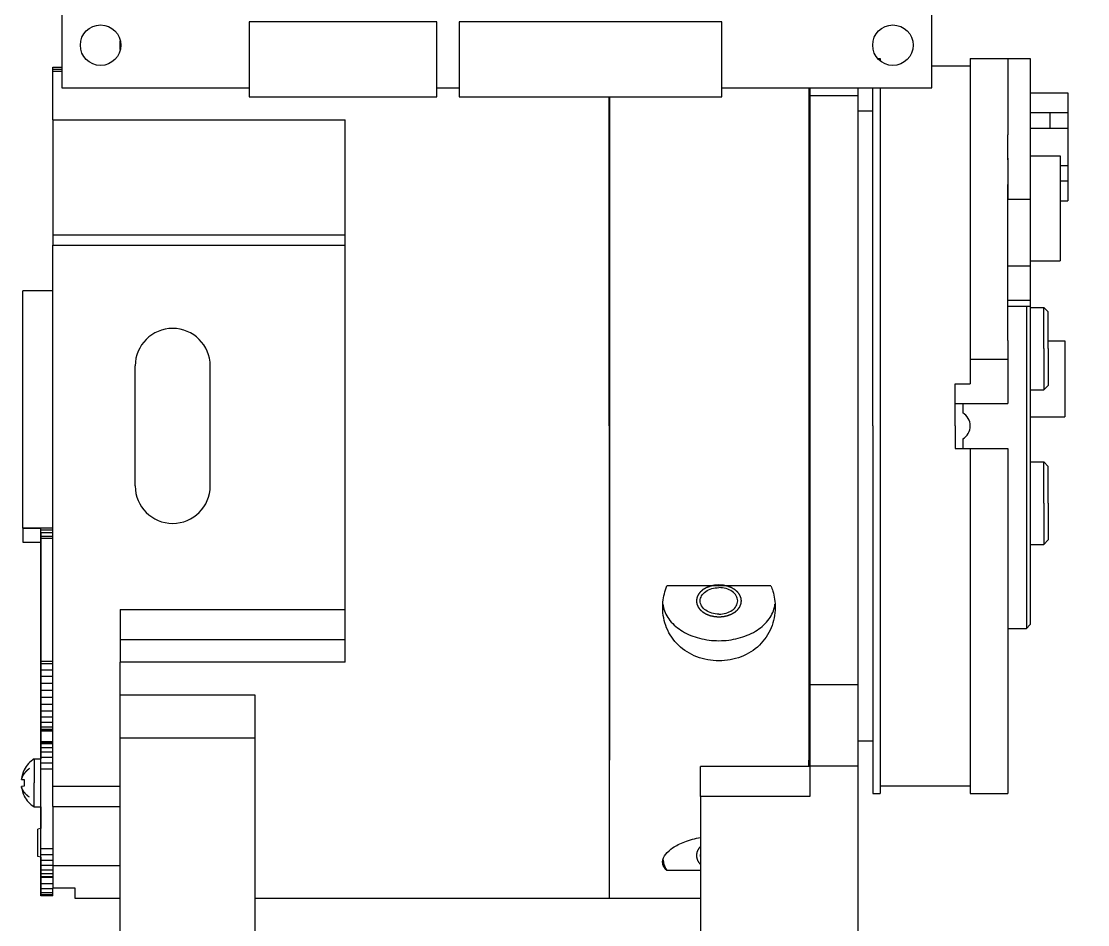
# Model space of a CAD drawing. Header units: millimetres. Extents: x 0 to 594, y 0 to 420.
# Drawn here: x 454.01 to 489.56, y 155.92 to 186.03 of the extents above; entities that cross this region are included whole.
import ezdxf

# ---------------------------------------------------------------- set-up
doc = ezdxf.new("R2010")
doc.units = ezdxf.units.MM
doc.header["$LTSCALE"] = 32.67
doc.layers.get('0').update_dxf_attribs({"linetype": 'CONTINUOUS'})
for name, color, linetype in [('AXIS', 7, 'CONTINUOUS'), ('COSMETIC', 7, 'CONTINUOUS'), ('NOTE', 7, 'CONTINUOUS')]:
    doc.layers.add(name, color=color, linetype=linetype)
doc.styles.get("Standard").update_dxf_attribs({"font": 'txt', "width": 0.85})
doc.dimstyles.get("Standard").update_dxf_attribs({"dimtxt": 3.5, "dimasz": 3.5, "dimexe": 1.5, "dimexo": 1, "dimtad": 1, "dimtxsty": 'STANDARD', "dimcen": 0.09, "dimadec": 0, "dimazin": 0, "dimtol": 1, "dimtp": 0.01, "dimtm": 0.01, "dimtfac": 1, "dimtofl": 0, "dimtmove": 0, "dimatfit": 3, "dimfxl": 1, "dimtolj": 1, "dimarcsym": 0})

msp = doc.modelspace()

# ---------------------------------------------------------------- linework, layer by layer
at = {"color": 7, "linetype": 'CONTINUOUS'}
for p, q in [((455.36, 187.466), (455.36, 183.816)), ((484.36, 183.816), (484.36, 187.466)), ((467.86, 186.016), (461.61, 186.016)), ((461.61, 186.016), (461.61, 183.516)), ((467.86, 183.516), (467.86, 186.016)), ((477.36, 186.016), (468.61, 186.016)), ((468.61, 186.016), (468.61, 183.516)), ((477.36, 183.516), (477.36, 186.016)), ((457.307, 185.092), (457.307, 185.38)), ((482.647, 184.797), (482.647, 184.712)), ((484.36, 184.547), (485.647, 184.547)), ((485.647, 184.797), (485.647, 184.547)), ((485.647, 184.547), (485.648, 174.774)), ((486.897, 184.797), (487.647, 184.797)), ((486.897, 184.797), (486.898, 182.247)), ((487.647, 184.797), (487.648, 183.647)), ((455.056, 184.507), (455.36, 184.507)), ((455.056, 184.424), (455.056, 184.507)), ((455.36, 184.424), (455.057, 184.424)), ((455.057, 182.748), (455.057, 184.424)), ((455.36, 184.362), (455.057, 184.362)), ((455.36, 183.816), (461.61, 183.816)), ((467.86, 183.816), (468.61, 183.816)), ((477.36, 183.816), (484.36, 183.816)), ((480.298, 183.816), (480.298, 183.556)), ((481.898, 183.816), (481.898, 183.556)), ((482.648, 183.816), (482.648, 172.547)), ((461.61, 183.516), (467.86, 183.516)), ((468.61, 183.516), (477.36, 183.516)), ((481.898, 183.556), (481.898, 174.097)), ((487.647, 183.647), (488.897, 183.647)), ((487.648, 183.647), (487.648, 182.99)), ((488.897, 183.647), (488.897, 182.99)), ((455.057, 182.748), (464.807, 182.748)), ((455.057, 182.748), (455.057, 178.911)), ((464.807, 178.911), (464.807, 182.748)), ((480.267, 182.843), (480.298, 182.843)), ((487.647, 182.99), (488.897, 182.99)), ((487.648, 182.99), (487.648, 182.365)), ((488.297, 182.99), (488.297, 182.472)), ((488.897, 182.99), (488.897, 182.472)), ((487.647, 182.472), (488.897, 182.472)), ((488.897, 182.472), (488.897, 180.047)), ((486.898, 181.417), (486.898, 182.247)), ((487.648, 182.365), (487.648, 181.329)), ((480.267, 181.343), (480.298, 181.343)), ((486.898, 181.474), (486.898, 180.595)), ((487.648, 181.329), (487.648, 181.222)), ((487.648, 181.222), (487.648, 180.092)), ((488.648, 181.222), (488.897, 181.222)), ((488.897, 180.704), (488.648, 180.704)), ((486.898, 180.595), (486.898, 180.092)), ((486.898, 179.77), (486.898, 180.595)), ((487.648, 180.092), (486.898, 180.092)), ((486.898, 180.002), (486.898, 180.092)), ((487.648, 180.092), (487.648, 177.869)), ((488.648, 180.047), (488.897, 180.047)), ((486.898, 178.995), (486.898, 179.77)), ((455.057, 178.911), (464.807, 178.911)), ((455.057, 178.911), (455.057, 178.576)), ((464.807, 178.576), (464.807, 178.911)), ((486.898, 177.892), (486.898, 178.995)), ((455.057, 178.576), (464.807, 178.576)), ((455.057, 168.79), (455.057, 178.576)), ((464.807, 172.547), (464.807, 178.576)), ((486.898, 177.062), (486.898, 177.892)), ((487.648, 177.869), (486.898, 177.869)), ((487.648, 177.869), (487.648, 176.73)), ((486.898, 176.73), (486.898, 177.062)), ((454.056, 175.547), (454.056, 177.047)), ((487.648, 176.73), (486.898, 176.73)), ((486.898, 175.397), (486.898, 176.73)), ((487.648, 176.73), (487.648, 176.529)), ((487.648, 176.529), (486.898, 176.529)), ((487.523, 176.529), (487.523, 172.547)), ((487.648, 176.529), (487.648, 176.288)), ((487.648, 176.497), (488.098, 176.497)), ((488.098, 176.497), (488.248, 176.347)), ((488.098, 175.122), (488.098, 176.497)), ((488.248, 175.844), (488.248, 176.347)), ((487.648, 176.288), (487.648, 176.239)), ((487.648, 176.239), (487.648, 173.672)), ((488.248, 175.483), (488.248, 175.844)), ((454.056, 172.547), (454.056, 175.547)), ((486.898, 175.397), (486.898, 173.297)), ((488.248, 175.122), (488.248, 175.483)), ((488.248, 175.387), (488.802, 175.387)), ((488.802, 175.387), (488.802, 172.847)), ((488.098, 175.122), (488.098, 173.747)), ((488.248, 175.122), (488.248, 174.761)), ((485.648, 174.774), (486.898, 174.774)), ((485.648, 174.774), (485.648, 173.954)), ((488.248, 174.761), (488.248, 173.897)), ((457.807, 170.547), (457.807, 174.547)), ((460.307, 170.547), (460.307, 174.547)), ((481.898, 174.097), (481.898, 172.547)), ((485.148, 173.954), (485.648, 173.954)), ((485.148, 172.547), (485.148, 173.954)), ((488.098, 173.747), (488.248, 173.897)), ((487.648, 173.747), (488.098, 173.747)), ((487.648, 173.672), (487.648, 171.422)), ((480.267, 173.297), (480.298, 173.297)), ((485.148, 173.297), (486.898, 173.297)), ((487.648, 172.847), (488.802, 172.847)), ((454.056, 169.142), (454.056, 172.547)), ((464.807, 164.672), (464.807, 172.547)), ((481.898, 172.547), (481.898, 170.997)), ((482.648, 172.547), (482.647, 160.547)), ((485.148, 172.547), (485.148, 171.797)), ((487.523, 172.547), (487.522, 165.797)), ((480.267, 171.797), (480.298, 171.797)), ((485.148, 171.797), (486.898, 171.797)), ((485.648, 171.797), (485.647, 160.547)), ((486.898, 171.797), (486.898, 170.372)), ((487.648, 171.422), (487.648, 169.549)), ((487.648, 171.347), (488.098, 171.347)), ((488.098, 171.347), (488.248, 171.197)), ((488.098, 169.972), (488.098, 171.347)), ((488.248, 170.694), (488.248, 171.197)), ((481.898, 170.997), (481.898, 163.931)), ((488.248, 170.333), (488.248, 170.694)), ((486.898, 170.372), (486.898, 169.756)), ((488.248, 169.972), (488.248, 170.333)), ((488.098, 169.972), (488.098, 168.597)), ((488.248, 169.972), (488.248, 169.611)), ((486.898, 169.756), (486.898, 166.52)), ((488.248, 169.611), (488.248, 168.747)), ((487.648, 169.549), (487.648, 169.396)), ((487.648, 169.396), (487.648, 167.797)), ((455.056, 169.142), (454.056, 169.142)), ((454.056, 169.142), (454.056, 168.672)), ((454.658, 169.122), (454.056, 169.122)), ((454.056, 168.672), (454.658, 168.672)), ((455.057, 167.672), (455.057, 168.79)), ((487.648, 168.597), (488.098, 168.597)), ((488.098, 168.597), (488.248, 168.747)), ((455.057, 165.724), (455.057, 167.672)), ((487.648, 167.797), (487.647, 166.297)), ((457.307, 166.422), (464.807, 166.422)), ((457.307, 166.422), (457.307, 165.432)), ((486.898, 166.52), (486.898, 166.474)), ((486.898, 166.474), (486.898, 163.62)), ((487.647, 166.297), (487.647, 165.922)), ((455.057, 162.842), (455.057, 165.724)), ((487.647, 165.922), (487.522, 165.797)), ((457.307, 165.432), (464.807, 165.432)), ((457.307, 165.432), (457.307, 164.672)), ((464.807, 164.672), (457.307, 164.672)), ((457.307, 163.576), (457.307, 164.672)), ((480.298, 163.931), (480.298, 161.41)), ((481.898, 163.931), (481.898, 161.212)), ((461.807, 163.576), (457.307, 163.576)), ((457.307, 162.152), (457.307, 163.576)), ((461.807, 162.152), (461.807, 163.576)), ((480.267, 163.751), (480.298, 163.751)), ((486.898, 163.62), (486.898, 162.847)), ((455.057, 162.662), (455.057, 162.842)), ((486.898, 162.847), (486.897, 160.297)), ((455.057, 162.013), (455.057, 162.662)), ((455.056, 162.422), (454.657, 162.422)), ((454.657, 162.42), (454.657, 162.422)), ((455.056, 162.42), (454.657, 162.42)), ((455.056, 162.427), (454.658, 162.427)), ((454.658, 162.427), (454.658, 162.415)), ((455.056, 162.415), (454.658, 162.415)), ((457.307, 162.152), (461.807, 162.152)), ((457.307, 153.547), (457.307, 162.152)), ((461.807, 153.547), (461.807, 162.152)), ((480.267, 162.251), (480.298, 162.251)), ((455.056, 161.997), (454.658, 161.997)), ((455.056, 159.866), (455.057, 162.013)), ((454.441, 161.447), (454.658, 161.447)), ((454.441, 161.447), (454.441, 161.447)), ((454.441, 161.447), (454.441, 160.647)), ((480.298, 161.41), (480.298, 161.212)), ((454.102, 161.085), (454.103, 161.084)), ((454.103, 161.085), (454.109, 161.082)), ((480.298, 161.197), (476.648, 161.197)), ((476.648, 160.197), (476.648, 161.197)), ((480.298, 161.212), (481.898, 161.212)), ((480.298, 161.212), (480.298, 160.197)), ((481.898, 161.212), (481.898, 153.547)), ((454.01, 160.766), (454.109, 160.756)), ((454.109, 160.538), (454.01, 160.528)), ((454.441, 159.847), (454.441, 160.647)), ((455.056, 160.533), (457.306, 160.533)), ((482.647, 160.547), (485.647, 160.547)), ((482.647, 160.547), (482.647, 160.297)), ((485.647, 160.547), (485.647, 160.297)), ((454.103, 160.21), (454.102, 160.209)), ((454.109, 160.212), (454.103, 160.209)), ((480.298, 160.197), (476.648, 160.197)), ((476.648, 160.197), (476.648, 153.547)), ((454.441, 159.847), (454.658, 159.847)), ((454.441, 159.847), (454.441, 159.847)), ((455.056, 159.866), (457.306, 159.866)), ((455.056, 159.866), (455.056, 157.611)), ((454.658, 159.127), (454.556, 159.1)), ((454.658, 159.127), (454.556, 159.1)), ((454.556, 158.194), (454.556, 159.1)), ((454.556, 158.194), (454.556, 159.1)), ((455.056, 158.447), (454.658, 158.447)), ((454.658, 158.167), (454.556, 158.194)), ((454.658, 158.167), (454.556, 158.194)), ((457.306, 157.884), (455.056, 157.884)), ((455.056, 157.496), (454.658, 157.496)), ((454.658, 157.496), (454.658, 157.491)), ((455.056, 157.611), (455.056, 157.458)), ((455.056, 157.491), (454.658, 157.491)), ((454.658, 157.479), (454.658, 157.482)), ((455.056, 157.458), (455.056, 157.136)), ((455.806, 157.136), (455.056, 157.136)), ((455.806, 156.797), (455.806, 157.136))]:
    msp.add_line(p, q, dxfattribs=at)
at = {"color": 6, "linetype": 'CONTINUOUS'}
for p, q in [((454.658, 168.982), (454.658, 169.142)), ((455.056, 169.133), (454.658, 169.133)), ((455.056, 169.075), (454.658, 169.075)), ((454.658, 168.998), (454.658, 168.824)), ((455.056, 168.982), (454.658, 168.982)), ((454.658, 168.858), (454.658, 168.982)), ((454.658, 168.672), (454.657, 164.404)), ((455.056, 168.858), (454.658, 168.858)), ((454.658, 164.611), (454.658, 168.858)), ((454.658, 168.824), (454.658, 168.589)), ((455.056, 168.79), (454.658, 168.79)), ((454.658, 168.672), (454.658, 168.51)), ((454.658, 168.589), (454.658, 168.529)), ((455.056, 164.691), (454.658, 164.691)), ((455.056, 164.611), (454.658, 164.611)), ((454.658, 164.409), (454.658, 164.611)), ((454.657, 164.404), (454.657, 164.186)), ((455.056, 164.409), (454.658, 164.409)), ((454.658, 164.191), (454.658, 164.409)), ((454.657, 164.186), (454.657, 163.957)), ((454.657, 163.957), (454.657, 163.721)), ((455.056, 164.191), (454.658, 164.191)), ((454.658, 163.962), (454.658, 164.191)), ((455.056, 163.962), (454.658, 163.962)), ((454.658, 163.726), (454.658, 163.962)), ((454.657, 163.721), (454.657, 163.486)), ((455.056, 163.726), (454.658, 163.726)), ((454.658, 163.491), (454.658, 163.726)), ((454.657, 163.486), (454.657, 163.256)), ((454.657, 163.256), (454.657, 163.038)), ((455.056, 163.491), (454.658, 163.491)), ((454.658, 163.261), (454.658, 163.491)), ((455.056, 163.261), (454.658, 163.261)), ((454.658, 163.043), (454.658, 163.261)), ((454.657, 163.038), (454.657, 162.837)), ((454.657, 162.837), (454.657, 162.657)), ((455.056, 163.043), (454.658, 163.043)), ((454.658, 162.662), (454.658, 163.043)), ((455.056, 162.842), (454.658, 162.842)), ((454.657, 162.657), (454.657, 162.504)), ((454.657, 162.504), (454.657, 162.422)), ((455.056, 162.662), (454.658, 162.662)), ((454.658, 162.509), (454.658, 162.662)), ((455.056, 162.509), (454.658, 162.509)), ((454.658, 162.427), (454.658, 162.509)), ((454.657, 162.42), (454.657, 162.367)), ((454.657, 162.367), (454.657, 162.011)), ((454.658, 162.369), (454.658, 162.415)), ((455.056, 162.369), (454.658, 162.369)), ((454.658, 162.013), (454.658, 162.369)), ((454.657, 162.011), (454.657, 161.991)), ((454.657, 161.991), (454.657, 161.945)), ((454.657, 161.945), (454.657, 161.82)), ((454.657, 161.82), (454.657, 161.668)), ((455.056, 162.013), (454.658, 162.013)), ((454.658, 161.997), (454.658, 162.013)), ((454.658, 161.945), (454.658, 161.997)), ((455.056, 161.945), (454.658, 161.945)), ((454.658, 161.668), (454.658, 161.945)), ((455.056, 161.82), (454.658, 161.82)), ((454.657, 161.668), (454.657, 161.494)), ((454.657, 161.494), (454.657, 161.447)), ((455.056, 161.668), (454.658, 161.668)), ((454.658, 161.494), (454.658, 161.668)), ((455.056, 161.494), (454.658, 161.494)), ((454.658, 161.306), (454.658, 161.494)), ((455.056, 161.306), (454.658, 161.306)), ((454.658, 161.109), (454.658, 161.306)), ((455.056, 161.109), (454.658, 161.109)), ((454.658, 158.447), (454.658, 161.109)), ((454.657, 159.847), (454.657, 159.147)), ((454.658, 159.147), (454.658, 159.147)), ((454.658, 159.147), (454.658, 159.127)), ((454.658, 158.251), (454.658, 158.447)), ((455.056, 158.251), (454.658, 158.251)), ((454.658, 158.062), (454.658, 158.251)), ((454.658, 158.167), (454.657, 158.062)), ((454.658, 158.147), (454.658, 158.147)), ((455.056, 158.062), (454.658, 158.062)), ((454.657, 158.062), (454.657, 157.889)), ((454.658, 157.889), (454.658, 158.062)), ((455.056, 157.889), (454.658, 157.889)), ((454.657, 157.889), (454.657, 157.736)), ((454.658, 157.611), (454.658, 157.889)), ((455.056, 157.736), (454.658, 157.736)), ((454.657, 157.736), (454.658, 157.611)), ((455.056, 157.611), (454.658, 157.611)), ((454.658, 157.611), (454.658, 157.482)), ((454.658, 157.519), (454.658, 157.611)), ((455.056, 157.519), (454.658, 157.519)), ((454.658, 157.496), (454.658, 157.519)), ((454.658, 156.888), (454.658, 157.491)), ((454.658, 157.479), (454.658, 157.283)), ((455.056, 157.283), (454.658, 157.283)), ((454.658, 157.283), (454.658, 156.913)), ((455.056, 157.111), (454.658, 157.111)), ((455.056, 156.987), (454.658, 156.987)), ((455.056, 156.913), (454.658, 156.913)), ((455.056, 156.888), (454.658, 156.888)), ((455.056, 156.888), (455.056, 157.136))]:
    msp.add_line(p, q, dxfattribs=at)
at = {"color": 7, "linetype": 'CONTINUOUS'}
for centre, radius, start, end in [((459.057, 174.547), 1.25, 0, 180), ((459.057, 170.547), 1.25, 180, 360), ((454.934, 160.647), 0.94, 121.6366, 152.1625), ((454.934, 160.647), 0.94, 121.6366, 152.1625), ((454.944, 160.647), 0.943, 152.5172, 172.7859), ((454.945, 160.647), 0.943, 152.5172, 172.7859), ((455.107, 160.647), 1.005, 173.7817, 186.2183), ((455.107, 160.647), 1.005, 173.7817, 186.2183), ((454.944, 160.647), 0.943, 187.2141, 207.4828), ((454.945, 160.647), 0.943, 187.2141, 207.4828), ((454.934, 160.647), 0.94, 207.8375, 238.3634), ((454.934, 160.647), 0.94, 207.8375, 238.3634)]:
    msp.add_arc(centre, radius, start, end, dxfattribs=at)
at = {"color": 2, "linetype": 'CONTINUOUS'}
for points, knots in [([(477.267, 167.244), (477.255, 167.243), (477.237, 167.242), (477.212, 167.24), (477.194, 167.239), (477.176, 167.237), (477.161, 167.236), (477.149, 167.235), (477.141, 167.235), (477.135, 167.235), (477.13, 167.234), (477.127, 167.234), (477.124, 167.234), (477.122, 167.234), (477.121, 167.234), (477.12, 167.233), (477.119, 167.233), (477.116, 167.232), (477.112, 167.232), (477.108, 167.231), (477.102, 167.23), (477.095, 167.228), (477.083, 167.225), (477.069, 167.222), (477.051, 167.219), (477.034, 167.215), (477.019, 167.212), (477.007, 167.209), (477, 167.208), (476.994, 167.206), (476.99, 167.206), (476.986, 167.205), (476.984, 167.204), (476.982, 167.204), (476.981, 167.204), (476.98, 167.203), (476.979, 167.203), (476.976, 167.202), (476.973, 167.201), (476.969, 167.199), (476.964, 167.197), (476.957, 167.195), (476.946, 167.19), (476.933, 167.185), (476.916, 167.179), (476.9, 167.173), (476.887, 167.168), (476.876, 167.164), (476.869, 167.162), (476.864, 167.16), (476.86, 167.158), (476.857, 167.157), (476.854, 167.156), (476.853, 167.155), (476.852, 167.155), (476.851, 167.155), (476.85, 167.154), (476.848, 167.153), (476.845, 167.151), (476.841, 167.149), (476.836, 167.146), (476.83, 167.143), (476.821, 167.137), (476.809, 167.13), (476.794, 167.122), (476.782, 167.115), (476.773, 167.109), (476.765, 167.105), (476.758, 167.101), (476.752, 167.097), (476.747, 167.095), (476.744, 167.093), (476.741, 167.091), (476.739, 167.09), (476.737, 167.089), (476.736, 167.088), (476.736, 167.088), (476.735, 167.087), (476.733, 167.085), (476.731, 167.083), (476.728, 167.081), (476.724, 167.078), (476.719, 167.073), (476.713, 167.068), (476.708, 167.063), (476.7, 167.057), (476.69, 167.048), (476.68, 167.04), (476.673, 167.033), (476.667, 167.028), (476.661, 167.023), (476.656, 167.019), (476.652, 167.016), (476.649, 167.013), (476.647, 167.011), (476.645, 167.01), (476.644, 167.009), (476.644, 167.008), (476.643, 167.008), (476.642, 167.007), (476.641, 167.005), (476.639, 167.003), (476.637, 167), (476.634, 166.996), (476.631, 166.991), (476.626, 166.986), (476.622, 166.98), (476.616, 166.972), (476.609, 166.963), (476.602, 166.953), (476.596, 166.946), (476.592, 166.94), (476.587, 166.934), (476.584, 166.929), (476.581, 166.926), (476.579, 166.923), (476.578, 166.921), (476.577, 166.92), (476.576, 166.919), (476.575, 166.918), (476.574, 166.917), (476.574, 166.916), (476.574, 166.915), (476.573, 166.914), (476.572, 166.913), (476.572, 166.91), (476.57, 166.908), (476.569, 166.904), (476.566, 166.899), (476.564, 166.892), (476.561, 166.886), (476.558, 166.878), (476.553, 166.868), (476.549, 166.857), (476.545, 166.849), (476.542, 166.843), (476.54, 166.837), (476.537, 166.832), (476.536, 166.827), (476.535, 166.825), (476.534, 166.823), (476.533, 166.821), (476.532, 166.82), (476.532, 166.819), (476.532, 166.818), (476.532, 166.817), (476.531, 166.816), (476.531, 166.815), (476.531, 166.813), (476.531, 166.811), (476.53, 166.808), (476.53, 166.804), (476.529, 166.799), (476.528, 166.792), (476.527, 166.785), (476.526, 166.777), (476.524, 166.766), (476.523, 166.755), (476.521, 166.746), (476.521, 166.74), (476.52, 166.733), (476.519, 166.728), (476.518, 166.723), (476.518, 166.72), (476.518, 166.718), (476.517, 166.717), (476.517, 166.715), (476.517, 166.714), (476.517, 166.714), (476.517, 166.713), (476.517, 166.713), (476.517, 166.712), (476.517, 166.711), (476.517, 166.71), (476.518, 166.709), (476.518, 166.706), (476.518, 166.704), (476.519, 166.699), (476.52, 166.694), (476.52, 166.688), (476.521, 166.681), (476.522, 166.673), (476.524, 166.662), (476.525, 166.651), (476.527, 166.643), (476.528, 166.636), (476.528, 166.63), (476.529, 166.624), (476.53, 166.62), (476.53, 166.617), (476.53, 166.615), (476.531, 166.614), (476.531, 166.612), (476.531, 166.611), (476.531, 166.61), (476.531, 166.61), (476.532, 166.609), (476.532, 166.607), (476.533, 166.606), (476.534, 166.604), (476.535, 166.601), (476.537, 166.597), (476.539, 166.592), (476.542, 166.586), (476.544, 166.579), (476.548, 166.571), (476.552, 166.561), (476.557, 166.55), (476.56, 166.542), (476.563, 166.536), (476.565, 166.53), (476.568, 166.525), (476.569, 166.521), (476.571, 166.518), (476.571, 166.516), (476.572, 166.514), (476.573, 166.513), (476.573, 166.512), (476.573, 166.511), (476.574, 166.511), (476.575, 166.51), (476.576, 166.508), (476.577, 166.507), (476.578, 166.505), (476.58, 166.503), (476.583, 166.499), (476.586, 166.494), (476.591, 166.488), (476.595, 166.483), (476.601, 166.475), (476.608, 166.466), (476.615, 166.456), (476.621, 166.448), (476.625, 166.443), (476.629, 166.437), (476.633, 166.432), (476.636, 166.428), (476.637, 166.426), (476.639, 166.424), (476.64, 166.423), (476.641, 166.422), (476.642, 166.421), (476.642, 166.42), (476.643, 166.419), (476.644, 166.418), (476.645, 166.417), (476.647, 166.416), (476.649, 166.414), (476.651, 166.412), (476.655, 166.409), (476.66, 166.405), (476.666, 166.399), (476.672, 166.394), (476.679, 166.388), (476.689, 166.379), (476.701, 166.369), (476.711, 166.36), (476.719, 166.354), (476.724, 166.349), (476.728, 166.346), (476.731, 166.343), (476.733, 166.341), (476.735, 166.34), (476.736, 166.339), (476.736, 166.338), (476.737, 166.338), (476.739, 166.337), (476.741, 166.336), (476.744, 166.334), (476.747, 166.332), (476.752, 166.329), (476.758, 166.326), (476.767, 166.321), (476.779, 166.314), (476.793, 166.305), (476.807, 166.297), (476.819, 166.29), (476.828, 166.285), (476.834, 166.282), (476.839, 166.279), (476.843, 166.277), (476.845, 166.275), (476.848, 166.274), (476.849, 166.273), (476.85, 166.273), (476.851, 166.272), (476.852, 166.272), (476.854, 166.271), (476.858, 166.27), (476.862, 166.268), (476.867, 166.266), (476.874, 166.263), (476.885, 166.259), (476.898, 166.254), (476.914, 166.248), (476.93, 166.242), (476.944, 166.237), (476.954, 166.233), (476.961, 166.23), (476.967, 166.228), (476.971, 166.227), (476.974, 166.226), (476.976, 166.225), (476.978, 166.224), (476.979, 166.224), (476.98, 166.224), (476.981, 166.223), (476.984, 166.223), (476.987, 166.222), (476.992, 166.221), (476.998, 166.22), (477.005, 166.218), (477.017, 166.216), (477.031, 166.212), (477.049, 166.209), (477.066, 166.205), (477.081, 166.202), (477.092, 166.199), (477.1, 166.198), (477.105, 166.196), (477.11, 166.195), (477.113, 166.195), (477.116, 166.194), (477.117, 166.194), (477.119, 166.193), (477.12, 166.193), (477.121, 166.193), (477.124, 166.193), (477.128, 166.193), (477.132, 166.192), (477.139, 166.192), (477.146, 166.192), (477.159, 166.191), (477.174, 166.19), (477.193, 166.188), (477.211, 166.187), (477.236, 166.185), (477.254, 166.184), (477.267, 166.183)], [0, 0, 0, 0, 0.015625, 0.023438, 0.03125, 0.039062, 0.046875, 0.050781, 0.054688, 0.056641, 0.058594, 0.060547, 0.061523, 0.062012, 0.0625, 0.062988, 0.063477, 0.064453, 0.066406, 0.068359, 0.070312, 0.074219, 0.078125, 0.085938, 0.09375, 0.101562, 0.109375, 0.113281, 0.117188, 0.119141, 0.121094, 0.123047, 0.124023, 0.124512, 0.125, 0.125488, 0.125977, 0.126953, 0.128906, 0.130859, 0.132812, 0.136719, 0.140625, 0.148438, 0.15625, 0.164062, 0.171875, 0.175781, 0.179688, 0.181641, 0.183594, 0.185547, 0.186523, 0.187012, 0.1875, 0.187988, 0.188477, 0.189453, 0.191406, 0.193359, 0.195312, 0.199219, 0.203125, 0.210938, 0.21875, 0.226562, 0.230469, 0.234375, 0.238281, 0.242188, 0.244141, 0.246094, 0.248047, 0.249023, 0.249512, 0.25, 0.250488, 0.250977, 0.251953, 0.253906, 0.255859, 0.257812, 0.261719, 0.265625, 0.269531, 0.273438, 0.28125, 0.289062, 0.292969, 0.296875, 0.300781, 0.304688, 0.306641, 0.308594, 0.310547, 0.311523, 0.312012, 0.3125, 0.312988, 0.313477, 0.314453, 0.316406, 0.318359, 0.320312, 0.324219, 0.328125, 0.332031, 0.335938, 0.34375, 0.351562, 0.355469, 0.359375, 0.363281, 0.367188, 0.369141, 0.371094, 0.37207, 0.373047, 0.374023, 0.374512, 0.375, 0.375488, 0.375977, 0.376953, 0.37793, 0.378906, 0.380859, 0.382812, 0.386719, 0.390625, 0.394531, 0.398438, 0.40625, 0.414062, 0.417969, 0.421875, 0.425781, 0.429688, 0.431641, 0.433594, 0.43457, 0.435547, 0.436523, 0.437012, 0.4375, 0.437988, 0.438477, 0.439453, 0.44043, 0.441406, 0.443359, 0.445312, 0.449219, 0.453125, 0.457031, 0.460938, 0.46875, 0.476562, 0.480469, 0.484375, 0.488281, 0.492188, 0.494141, 0.496094, 0.49707, 0.498047, 0.499023, 0.499512, 0.499756, 0.5, 0.500244, 0.500488, 0.500977, 0.501953, 0.50293, 0.503906, 0.505859, 0.507812, 0.511719, 0.515625, 0.519531, 0.523438, 0.53125, 0.539062, 0.542969, 0.546875, 0.550781, 0.554688, 0.556641, 0.558594, 0.55957, 0.560547, 0.561523, 0.562012, 0.5625, 0.562988, 0.563477, 0.564453, 0.56543, 0.566406, 0.568359, 0.570312, 0.574219, 0.578125, 0.582031, 0.585938, 0.59375, 0.601562, 0.605469, 0.609375, 0.613281, 0.617188, 0.619141, 0.621094, 0.62207, 0.623047, 0.624023, 0.624512, 0.625, 0.625488, 0.625977, 0.626953, 0.62793, 0.628906, 0.630859, 0.632812, 0.636719, 0.640625, 0.644531, 0.648438, 0.65625, 0.664062, 0.667969, 0.671875, 0.675781, 0.679688, 0.681641, 0.683594, 0.68457, 0.685547, 0.686523, 0.687012, 0.6875, 0.687988, 0.688477, 0.689453, 0.69043, 0.691406, 0.693359, 0.695312, 0.699219, 0.703125, 0.707031, 0.710938, 0.71875, 0.726562, 0.734375, 0.738281, 0.742188, 0.744141, 0.746094, 0.748047, 0.749023, 0.749512, 0.75, 0.750488, 0.750977, 0.751953, 0.753906, 0.755859, 0.757812, 0.761719, 0.765625, 0.773438, 0.78125, 0.789062, 0.796875, 0.800781, 0.804688, 0.806641, 0.808594, 0.810547, 0.811523, 0.812012, 0.8125, 0.812988, 0.813477, 0.814453, 0.816406, 0.818359, 0.820312, 0.824219, 0.828125, 0.835938, 0.84375, 0.851562, 0.859375, 0.863281, 0.867188, 0.869141, 0.871094, 0.873047, 0.874023, 0.874512, 0.875, 0.875488, 0.875977, 0.876953, 0.878906, 0.880859, 0.882812, 0.886719, 0.890625, 0.898438, 0.90625, 0.914062, 0.921875, 0.925781, 0.929688, 0.931641, 0.933594, 0.935547, 0.936523, 0.937012, 0.9375, 0.937988, 0.938477, 0.939453, 0.941406, 0.943359, 0.945312, 0.949219, 0.953125, 0.960938, 0.96875, 0.976562, 0.984375, 1, 1, 1, 1]), ([(477.267, 166.183), (477.279, 166.184), (477.297, 166.185), (477.321, 166.187), (477.34, 166.188), (477.358, 166.189), (477.373, 166.19), (477.385, 166.191), (477.393, 166.192), (477.399, 166.192), (477.403, 166.192), (477.407, 166.193), (477.41, 166.193), (477.411, 166.193), (477.413, 166.193), (477.414, 166.193), (477.415, 166.194), (477.418, 166.194), (477.421, 166.195), (477.426, 166.196), (477.431, 166.197), (477.439, 166.199), (477.45, 166.201), (477.465, 166.204), (477.483, 166.208), (477.5, 166.212), (477.515, 166.215), (477.526, 166.217), (477.534, 166.219), (477.539, 166.22), (477.544, 166.221), (477.548, 166.222), (477.55, 166.222), (477.552, 166.223), (477.553, 166.223), (477.554, 166.223), (477.555, 166.224), (477.557, 166.225), (477.561, 166.226), (477.565, 166.228), (477.57, 166.23), (477.577, 166.232), (477.588, 166.236), (477.601, 166.241), (477.617, 166.247), (477.633, 166.253), (477.647, 166.258), (477.658, 166.263), (477.664, 166.265), (477.67, 166.267), (477.674, 166.269), (477.677, 166.27), (477.68, 166.271), (477.681, 166.271), (477.682, 166.272), (477.683, 166.272), (477.684, 166.273), (477.686, 166.274), (477.689, 166.276), (477.693, 166.278), (477.697, 166.281), (477.703, 166.284), (477.713, 166.29), (477.725, 166.297), (477.74, 166.305), (477.752, 166.312), (477.761, 166.317), (477.768, 166.322), (477.776, 166.326), (477.782, 166.329), (477.786, 166.332), (477.79, 166.334), (477.793, 166.336), (477.795, 166.337), (477.796, 166.338), (477.797, 166.338), (477.798, 166.339), (477.799, 166.34), (477.801, 166.341), (477.803, 166.343), (477.806, 166.346), (477.81, 166.349), (477.815, 166.353), (477.82, 166.358), (477.826, 166.363), (477.834, 166.37), (477.844, 166.378), (477.853, 166.387), (477.861, 166.393), (477.867, 166.398), (477.873, 166.403), (477.877, 166.407), (477.881, 166.411), (477.884, 166.413), (477.887, 166.415), (477.888, 166.417), (477.889, 166.418), (477.89, 166.418), (477.891, 166.419), (477.891, 166.42), (477.893, 166.422), (477.894, 166.424), (477.897, 166.427), (477.899, 166.431), (477.903, 166.435), (477.907, 166.441), (477.912, 166.447), (477.917, 166.454), (477.925, 166.464), (477.932, 166.473), (477.938, 166.481), (477.942, 166.487), (477.946, 166.492), (477.95, 166.497), (477.953, 166.501), (477.955, 166.503), (477.956, 166.505), (477.957, 166.507), (477.958, 166.508), (477.959, 166.509), (477.959, 166.51), (477.96, 166.51), (477.96, 166.511), (477.961, 166.513), (477.961, 166.514), (477.962, 166.516), (477.963, 166.519), (477.965, 166.523), (477.967, 166.528), (477.97, 166.534), (477.973, 166.54), (477.976, 166.549), (477.981, 166.559), (477.985, 166.569), (477.989, 166.578), (477.991, 166.584), (477.994, 166.59), (477.996, 166.595), (477.998, 166.599), (477.999, 166.602), (478, 166.604), (478.001, 166.605), (478.001, 166.607), (478.002, 166.608), (478.002, 166.609), (478.002, 166.609), (478.002, 166.61), (478.003, 166.612), (478.003, 166.613), (478.003, 166.616), (478.003, 166.618), (478.004, 166.623), (478.005, 166.628), (478.006, 166.635), (478.007, 166.641), (478.008, 166.65), (478.009, 166.661), (478.011, 166.672), (478.012, 166.681), (478.013, 166.687), (478.014, 166.694), (478.015, 166.699), (478.015, 166.704), (478.016, 166.706), (478.016, 166.708), (478.016, 166.71), (478.017, 166.711), (478.017, 166.712), (478.017, 166.713), (478.017, 166.713), (478.017, 166.714), (478.017, 166.714), (478.017, 166.715), (478.016, 166.717), (478.016, 166.718), (478.016, 166.72), (478.016, 166.723), (478.015, 166.727), (478.014, 166.733), (478.013, 166.739), (478.012, 166.746), (478.011, 166.754), (478.01, 166.765), (478.008, 166.776), (478.007, 166.784), (478.006, 166.791), (478.005, 166.797), (478.005, 166.802), (478.004, 166.807), (478.004, 166.809), (478.003, 166.812), (478.003, 166.813), (478.003, 166.814), (478.003, 166.816), (478.003, 166.816), (478.002, 166.817), (478.002, 166.818), (478.001, 166.819), (478.001, 166.821), (478, 166.823), (477.999, 166.826), (477.997, 166.83), (477.995, 166.835), (477.992, 166.841), (477.989, 166.847), (477.986, 166.856), (477.981, 166.866), (477.977, 166.876), (477.973, 166.884), (477.971, 166.891), (477.968, 166.897), (477.966, 166.902), (477.964, 166.906), (477.963, 166.909), (477.962, 166.911), (477.962, 166.912), (477.961, 166.914), (477.961, 166.915), (477.96, 166.915), (477.96, 166.916), (477.959, 166.917), (477.958, 166.918), (477.957, 166.92), (477.956, 166.922), (477.954, 166.924), (477.951, 166.928), (477.947, 166.933), (477.943, 166.938), (477.939, 166.944), (477.933, 166.952), (477.926, 166.961), (477.919, 166.971), (477.913, 166.978), (477.909, 166.984), (477.904, 166.99), (477.901, 166.994), (477.898, 166.998), (477.896, 167.001), (477.895, 167.003), (477.894, 167.004), (477.893, 167.005), (477.892, 167.006), (477.892, 167.007), (477.891, 167.007), (477.89, 167.008), (477.889, 167.009), (477.887, 167.011), (477.885, 167.012), (477.883, 167.014), (477.879, 167.018), (477.874, 167.022), (477.868, 167.027), (477.862, 167.032), (477.854, 167.039), (477.844, 167.048), (477.833, 167.058), (477.823, 167.066), (477.815, 167.073), (477.81, 167.077), (477.806, 167.081), (477.803, 167.083), (477.801, 167.085), (477.799, 167.087), (477.798, 167.088), (477.797, 167.088), (477.796, 167.089), (477.795, 167.09), (477.793, 167.091), (477.79, 167.092), (477.787, 167.095), (477.782, 167.097), (477.776, 167.101), (477.767, 167.106), (477.755, 167.113), (477.741, 167.121), (477.727, 167.129), (477.715, 167.136), (477.705, 167.142), (477.699, 167.145), (477.695, 167.148), (477.691, 167.15), (477.688, 167.152), (477.686, 167.153), (477.685, 167.154), (477.684, 167.154), (477.683, 167.154), (477.682, 167.155), (477.679, 167.156), (477.676, 167.157), (477.672, 167.159), (477.667, 167.161), (477.66, 167.163), (477.649, 167.167), (477.636, 167.172), (477.62, 167.178), (477.603, 167.185), (477.59, 167.19), (477.579, 167.194), (477.573, 167.196), (477.567, 167.198), (477.563, 167.2), (477.56, 167.201), (477.557, 167.202), (477.556, 167.203), (477.555, 167.203), (477.554, 167.203), (477.553, 167.204), (477.55, 167.204), (477.546, 167.205), (477.542, 167.206), (477.536, 167.207), (477.529, 167.209), (477.517, 167.211), (477.503, 167.214), (477.485, 167.218), (477.468, 167.222), (477.453, 167.225), (477.441, 167.228), (477.434, 167.229), (477.428, 167.23), (477.424, 167.231), (477.42, 167.232), (477.418, 167.233), (477.416, 167.233), (477.415, 167.233), (477.414, 167.233), (477.412, 167.233), (477.41, 167.234), (477.406, 167.234), (477.401, 167.234), (477.395, 167.235), (477.387, 167.235), (477.375, 167.236), (477.36, 167.237), (477.341, 167.238), (477.322, 167.24), (477.298, 167.241), (477.279, 167.243), (477.267, 167.244)], [0, 0, 0, 0, 0.015625, 0.023438, 0.03125, 0.039062, 0.046875, 0.050781, 0.054688, 0.056641, 0.058594, 0.060547, 0.061523, 0.062012, 0.0625, 0.062988, 0.063477, 0.064453, 0.066406, 0.068359, 0.070312, 0.074219, 0.078125, 0.085938, 0.09375, 0.101562, 0.109375, 0.113281, 0.117188, 0.119141, 0.121094, 0.123047, 0.124023, 0.124512, 0.125, 0.125488, 0.125977, 0.126953, 0.128906, 0.130859, 0.132812, 0.136719, 0.140625, 0.148438, 0.15625, 0.164062, 0.171875, 0.175781, 0.179688, 0.181641, 0.183594, 0.185547, 0.186523, 0.187012, 0.1875, 0.187988, 0.188477, 0.189453, 0.191406, 0.193359, 0.195312, 0.199219, 0.203125, 0.210938, 0.21875, 0.226562, 0.230469, 0.234375, 0.238281, 0.242188, 0.244141, 0.246094, 0.248047, 0.249023, 0.249512, 0.25, 0.250488, 0.250977, 0.251953, 0.253906, 0.255859, 0.257812, 0.261719, 0.265625, 0.269531, 0.273438, 0.28125, 0.289062, 0.292969, 0.296875, 0.300781, 0.304688, 0.306641, 0.308594, 0.310547, 0.311523, 0.312012, 0.3125, 0.312988, 0.313477, 0.314453, 0.316406, 0.318359, 0.320312, 0.324219, 0.328125, 0.332031, 0.335938, 0.34375, 0.351562, 0.355469, 0.359375, 0.363281, 0.367188, 0.369141, 0.371094, 0.37207, 0.373047, 0.374023, 0.374512, 0.375, 0.375488, 0.375977, 0.376953, 0.37793, 0.378906, 0.380859, 0.382812, 0.386719, 0.390625, 0.394531, 0.398438, 0.40625, 0.414062, 0.417969, 0.421875, 0.425781, 0.429688, 0.431641, 0.433594, 0.43457, 0.435547, 0.436523, 0.437012, 0.4375, 0.437988, 0.438477, 0.439453, 0.44043, 0.441406, 0.443359, 0.445312, 0.449219, 0.453125, 0.457031, 0.460938, 0.46875, 0.476562, 0.480469, 0.484375, 0.488281, 0.492188, 0.494141, 0.496094, 0.49707, 0.498047, 0.499023, 0.499512, 0.499756, 0.5, 0.500244, 0.500488, 0.500977, 0.501953, 0.50293, 0.503906, 0.505859, 0.507812, 0.511719, 0.515625, 0.519531, 0.523438, 0.53125, 0.539062, 0.542969, 0.546875, 0.550781, 0.554688, 0.556641, 0.558594, 0.55957, 0.560547, 0.561523, 0.562012, 0.5625, 0.562988, 0.563477, 0.564453, 0.56543, 0.566406, 0.568359, 0.570312, 0.574219, 0.578125, 0.582031, 0.585938, 0.59375, 0.601562, 0.605469, 0.609375, 0.613281, 0.617188, 0.619141, 0.621094, 0.62207, 0.623047, 0.624023, 0.624512, 0.625, 0.625488, 0.625977, 0.626953, 0.62793, 0.628906, 0.630859, 0.632812, 0.636719, 0.640625, 0.644531, 0.648438, 0.65625, 0.664062, 0.667969, 0.671875, 0.675781, 0.679688, 0.681641, 0.683594, 0.68457, 0.685547, 0.686523, 0.687012, 0.6875, 0.687988, 0.688477, 0.689453, 0.69043, 0.691406, 0.693359, 0.695312, 0.699219, 0.703125, 0.707031, 0.710938, 0.71875, 0.726562, 0.734375, 0.738281, 0.742188, 0.744141, 0.746094, 0.748047, 0.749023, 0.749512, 0.75, 0.750488, 0.750977, 0.751953, 0.753906, 0.755859, 0.757812, 0.761719, 0.765625, 0.773438, 0.78125, 0.789062, 0.796875, 0.800781, 0.804688, 0.806641, 0.808594, 0.810547, 0.811523, 0.812012, 0.8125, 0.812988, 0.813477, 0.814453, 0.816406, 0.818359, 0.820312, 0.824219, 0.828125, 0.835938, 0.84375, 0.851562, 0.859375, 0.863281, 0.867188, 0.869141, 0.871094, 0.873047, 0.874023, 0.874512, 0.875, 0.875488, 0.875977, 0.876953, 0.878906, 0.880859, 0.882812, 0.886719, 0.890625, 0.898438, 0.90625, 0.914062, 0.921875, 0.925781, 0.929688, 0.931641, 0.933594, 0.935547, 0.936523, 0.937012, 0.9375, 0.937988, 0.938477, 0.939453, 0.941406, 0.943359, 0.945312, 0.949219, 0.953125, 0.960938, 0.96875, 0.976562, 0.984375, 1, 1, 1, 1]), ([(476.648, 158.528), (476.643, 158.522), (476.634, 158.511), (476.621, 158.493), (476.61, 158.479), (476.601, 158.467), (476.594, 158.459), (476.589, 158.452), (476.584, 158.446), (476.581, 158.442), (476.579, 158.439), (476.578, 158.438), (476.577, 158.436), (476.576, 158.436), (476.576, 158.435), (476.575, 158.434), (476.575, 158.432), (476.574, 158.43), (476.572, 158.427), (476.571, 158.423), (476.569, 158.418), (476.566, 158.412), (476.561, 158.401), (476.554, 158.385), (476.547, 158.37), (476.542, 158.359), (476.539, 158.352), (476.537, 158.348), (476.536, 158.344), (476.534, 158.341), (476.533, 158.339), (476.533, 158.337), (476.532, 158.336), (476.532, 158.335), (476.532, 158.335), (476.532, 158.333), (476.531, 158.331), (476.531, 158.328), (476.53, 158.323), (476.529, 158.317), (476.528, 158.309), (476.527, 158.299), (476.525, 158.289), (476.524, 158.279), (476.522, 158.269), (476.521, 158.259), (476.52, 158.25), (476.519, 158.244), (476.518, 158.239), (476.517, 158.236), (476.517, 158.234), (476.517, 158.231), (476.517, 158.23), (476.516, 158.229), (476.516, 158.229), (476.516, 158.228), (476.517, 158.227), (476.517, 158.226), (476.517, 158.224), (476.517, 158.221), (476.518, 158.218), (476.518, 158.214), (476.519, 158.207), (476.52, 158.199), (476.522, 158.189), (476.523, 158.179), (476.525, 158.17), (476.526, 158.16), (476.527, 158.15), (476.529, 158.142), (476.529, 158.135), (476.53, 158.131), (476.53, 158.128), (476.531, 158.126), (476.531, 158.124), (476.531, 158.123), (476.531, 158.123), (476.532, 158.122), (476.533, 158.12), (476.533, 158.118), (476.535, 158.115), (476.537, 158.111), (476.539, 158.106), (476.542, 158.1), (476.546, 158.088), (476.553, 158.072), (476.56, 158.056), (476.565, 158.045), (476.568, 158.039), (476.57, 158.034), (476.572, 158.03), (476.573, 158.027), (476.574, 158.025), (476.575, 158.023), (476.575, 158.022), (476.576, 158.021), (476.576, 158.021), (476.577, 158.019), (476.579, 158.018), (476.581, 158.015), (476.584, 158.011), (476.588, 158.005), (476.594, 157.998), (476.601, 157.989), (476.607, 157.98), (476.614, 157.972), (476.623, 157.96), (476.634, 157.946), (476.643, 157.934), (476.648, 157.928)], [0, 0, 0, 0, 0.03125, 0.0625, 0.09375, 0.109375, 0.125, 0.140625, 0.148438, 0.15625, 0.160156, 0.164062, 0.166016, 0.166992, 0.167969, 0.169922, 0.171875, 0.175781, 0.179688, 0.1875, 0.195312, 0.203125, 0.21875, 0.25, 0.28125, 0.296875, 0.304688, 0.3125, 0.320312, 0.324219, 0.328125, 0.330078, 0.332031, 0.333008, 0.333984, 0.335938, 0.339844, 0.34375, 0.351562, 0.359375, 0.375, 0.390625, 0.40625, 0.421875, 0.4375, 0.453125, 0.46875, 0.476562, 0.484375, 0.488281, 0.492188, 0.496094, 0.498047, 0.499023, 0.5, 0.500977, 0.501953, 0.503906, 0.507812, 0.511719, 0.515625, 0.523438, 0.53125, 0.546875, 0.5625, 0.578125, 0.59375, 0.609375, 0.625, 0.640625, 0.648438, 0.65625, 0.660156, 0.664062, 0.666016, 0.666992, 0.667969, 0.669922, 0.671875, 0.675781, 0.679688, 0.6875, 0.695312, 0.703125, 0.71875, 0.75, 0.78125, 0.796875, 0.804688, 0.8125, 0.820312, 0.824219, 0.828125, 0.830078, 0.832031, 0.833008, 0.833984, 0.835938, 0.839844, 0.84375, 0.851562, 0.859375, 0.875, 0.890625, 0.90625, 0.921875, 0.9375, 0.96875, 1, 1, 1, 1])]:
    msp.add_open_spline(points, degree=3, knots=knots, dxfattribs=at)
at = {"layer": 'AXIS', "color": 7, "linetype": 'CONTINUOUS'}
for p, q in [((482.565, 184.797), (482.647, 184.797)), ((485.647, 184.797), (486.897, 184.797)), ((480.267, 183.816), (480.267, 183.556)), ((482.398, 183.047), (482.398, 183.816)), ((473.607, 183.154), (473.607, 183.516)), ((473.617, 183.516), (473.617, 183.154)), ((480.267, 183.556), (480.267, 182.893)), ((480.298, 183.556), (481.898, 183.556)), ((480.298, 183.556), (480.298, 173.347)), ((473.607, 172.547), (473.607, 183.154)), ((473.617, 183.154), (473.617, 172.547)), ((480.267, 182.893), (480.267, 182.093)), ((481.898, 183.047), (482.397, 183.047)), ((482.398, 172.547), (482.398, 183.047)), ((480.267, 182.093), (480.267, 181.448)), ((480.267, 181.448), (480.267, 180.966)), ((487.648, 181.545), (488.648, 181.545)), ((488.648, 181.545), (488.648, 179.795)), ((480.267, 180.966), (480.267, 173.347)), ((488.648, 179.795), (488.648, 178.045)), ((487.648, 178.045), (488.648, 178.045)), ((455.056, 177.047), (454.056, 177.047)), ((480.267, 173.347), (480.267, 173.274)), ((480.267, 173.274), (480.267, 171.82)), ((480.298, 173.347), (480.298, 171.949)), ((485.398, 173.297), (485.398, 172.98)), ((473.607, 172.547), (473.607, 161.41)), ((473.617, 172.547), (473.617, 161.41)), ((482.398, 172.547), (482.398, 162.047)), ((485.398, 172.114), (485.398, 171.797)), ((480.267, 171.82), (480.267, 171.747)), ((480.267, 171.747), (480.267, 168.381)), ((480.298, 171.949), (480.298, 171.747)), ((480.298, 171.747), (480.298, 168.381)), ((480.267, 168.381), (480.267, 166.674)), ((480.298, 168.381), (480.298, 166.674)), ((479.003, 167.214), (475.531, 167.214)), ((480.267, 166.674), (480.267, 166.381)), ((480.298, 166.674), (480.298, 166.381)), ((480.267, 166.381), (480.267, 163.931)), ((480.298, 166.381), (480.298, 163.931)), ((486.898, 165.797), (487.522, 165.797)), ((480.267, 163.931), (480.267, 163.801)), ((480.298, 163.931), (481.898, 163.931)), ((480.267, 163.801), (480.267, 161.41)), ((481.898, 162.047), (482.397, 162.047)), ((482.398, 162.047), (482.397, 160.297)), ((473.607, 161.41), (473.606, 157.547)), ((473.616, 157.613), (473.617, 161.41)), ((480.267, 161.212), (480.267, 161.41)), ((482.397, 160.297), (482.647, 160.297)), ((485.647, 160.297), (486.897, 160.297)), ((473.616, 157.547), (473.606, 157.547)), ((473.606, 157.547), (473.606, 156.797)), ((473.616, 156.797), (473.616, 157.613)), ((476.648, 157.727), (475.53, 157.727)), ((457.306, 156.797), (455.806, 156.797)), ((473.606, 156.797), (461.806, 156.797)), ((476.648, 156.797), (473.616, 156.797))]:
    msp.add_line(p, q, dxfattribs=at)
for centre in [(456.652, 185.236), (483.068, 185.236)]:
    msp.add_circle(centre, 0.675, dxfattribs=at)
for centre, radius, start, end in [((485.148, 172.547), 0.5, 300, 60), ((476.352, 166.716), 0.96, 186.6904, 193.0004), ((478.182, 166.716), 0.96, 347.0114, 353.3132), ((476.954, 158.228), 0.312, 174.5119, 179.9946), ((476.954, 158.228), 0.312, 180.0118, 185.4944), ((476.35, 158.23), 0.959, 188.2261, 192.6297), ((476.359, 158.232), 0.968, 192.6245, 192.8538)]:
    msp.add_arc(centre, radius, start, end, dxfattribs=at)
for points, knots in [([(475.392, 166.492), (475.392, 166.553), (475.404, 166.799), (475.463, 167.042), (475.531, 167.214)], [0, 0, 0, 0, 0.24804, 1, 1, 1, 1]), ([(476.642, 166.713), (476.642, 166.772), (476.68, 166.898), (476.826, 167.042), (477.03, 167.134), (477.186, 167.155), (477.267, 167.155)], [0, 0, 0, 0, 0.209466, 0.444666, 0.711994, 1, 1, 1, 1]), ([(477.892, 166.713), (477.892, 166.772), (477.854, 166.898), (477.708, 167.042), (477.504, 167.134), (477.347, 167.155), (477.267, 167.155)], [0, 0, 0, 0, 0.209469, 0.444667, 0.711993, 1, 1, 1, 1]), ([(479.003, 167.214), (479.026, 167.156), (479.105, 166.923), (479.142, 166.676), (479.142, 166.492)], [0, 0, 0, 0, 0.252943, 1, 1, 1, 1]), ([(479.142, 166.492), (479.142, 166.261), (479.054, 165.793), (478.643, 165.196), (478.012, 164.804), (477.267, 164.67), (476.522, 164.804), (475.891, 165.196), (475.48, 165.792), (475.392, 166.261), (475.392, 166.492)], [0, 0, 0, 0, 0.120824, 0.242649, 0.369099, 0.500002, 0.630906, 0.757354, 0.879178, 1, 1, 1, 1]), ([(475.416, 166.5), (475.453, 166.341), (475.62, 166.021), (476.056, 165.666), (476.626, 165.439), (477.267, 165.361), (477.908, 165.439), (478.478, 165.667), (478.914, 166.022), (479.081, 166.341), (479.117, 166.5)], [0, 0, 0, 0, 0.106122, 0.225537, 0.358638, 0.500004, 0.641369, 0.774467, 0.89388, 1, 1, 1, 1]), ([(477.267, 166.271), (477.186, 166.271), (477.03, 166.292), (476.826, 166.385), (476.68, 166.529), (476.642, 166.655), (476.642, 166.713)], [0, 0, 0, 0, 0.288007, 0.555333, 0.790531, 1, 1, 1, 1]), ([(477.267, 166.271), (477.347, 166.271), (477.504, 166.292), (477.708, 166.385), (477.854, 166.529), (477.892, 166.655), (477.892, 166.713)], [0, 0, 0, 0, 0.288006, 0.555334, 0.790534, 1, 1, 1, 1]), ([(475.391, 158.007), (475.392, 158.201), (475.621, 158.43), (475.913, 158.597), (476.218, 158.731), (476.471, 158.797), (476.648, 158.828)], [0, 0, 0, 0, 0.368664, 0.504309, 0.656322, 1, 1, 1, 1]), ([(475.53, 157.727), (475.489, 157.765), (475.418, 157.849), (475.391, 157.957), (475.391, 158.007)], [0, 0, 0, 0, 0.528191, 1, 1, 1, 1]), ([(475.415, 158.017), (475.421, 157.992), (475.448, 157.891), (475.491, 157.795), (475.53, 157.727)], [0, 0, 0, 0, 0.245703, 1, 1, 1, 1])]:
    msp.add_open_spline(points, degree=3, knots=knots, dxfattribs=at)
at = {"layer": 'COSMETIC', "color": 7, "linetype": 'CONTINUOUS'}
for points in [[(454.277, 161.122), (454.269, 161.116), (454.257, 161.107), (454.243, 161.096), (454.235, 161.09), (454.229, 161.085), (454.223, 161.08), (454.218, 161.077), (454.215, 161.075), (454.214, 161.073), (454.212, 161.072), (454.21, 161.07), (454.208, 161.068), (454.205, 161.065), (454.2, 161.061), (454.193, 161.054), (454.184, 161.046), (454.175, 161.037), (454.168, 161.031), (454.164, 161.026), (454.16, 161.023), (454.158, 161.021), (454.156, 161.019), (454.155, 161.019), (454.155, 161.018), (454.154, 161.017), (454.151, 161.014), (454.148, 161.01), (454.143, 161.004), (454.138, 160.998), (454.132, 160.991), (454.125, 160.983), (454.119, 160.976), (454.115, 160.971), (454.112, 160.968), (454.11, 160.965), (454.108, 160.963), (454.106, 160.961), (454.105, 160.96), (454.105, 160.959), (454.104, 160.959), (454.104, 160.958), (454.103, 160.956), (454.101, 160.954), (454.099, 160.951), (454.097, 160.947), (454.093, 160.942), (454.088, 160.935), (454.083, 160.927), (454.078, 160.919), (454.075, 160.914), (454.071, 160.908), (454.068, 160.904), (454.066, 160.901), (454.065, 160.9), (454.065, 160.899), (454.064, 160.898), (454.063, 160.896), (454.062, 160.893), (454.06, 160.889), (454.057, 160.884), (454.053, 160.876), (454.048, 160.866), (454.043, 160.855), (454.039, 160.847), (454.037, 160.842), (454.035, 160.838), (454.033, 160.835), (454.032, 160.834), (454.032, 160.832), (454.032, 160.831), (454.031, 160.83), (454.03, 160.827), (454.029, 160.822), (454.026, 160.816), (454.024, 160.81), (454.022, 160.801), (454.017, 160.787), (454.012, 160.774), (454.01, 160.766)], [(454.277, 160.172), (454.269, 160.178), (454.257, 160.187), (454.243, 160.198), (454.235, 160.204), (454.229, 160.209), (454.223, 160.214), (454.218, 160.217), (454.215, 160.219), (454.214, 160.221), (454.212, 160.222), (454.21, 160.223), (454.208, 160.226), (454.205, 160.229), (454.2, 160.233), (454.193, 160.24), (454.184, 160.248), (454.175, 160.257), (454.168, 160.263), (454.164, 160.268), (454.16, 160.271), (454.158, 160.273), (454.156, 160.274), (454.155, 160.275), (454.155, 160.276), (454.154, 160.277), (454.151, 160.28), (454.148, 160.284), (454.143, 160.29), (454.138, 160.296), (454.132, 160.303), (454.125, 160.31), (454.119, 160.318), (454.115, 160.323), (454.112, 160.326), (454.11, 160.329), (454.108, 160.331), (454.106, 160.333), (454.105, 160.334), (454.105, 160.335), (454.104, 160.335), (454.104, 160.336), (454.103, 160.338), (454.101, 160.34), (454.099, 160.343), (454.097, 160.347), (454.093, 160.352), (454.088, 160.359), (454.083, 160.367), (454.078, 160.375), (454.075, 160.38), (454.071, 160.386), (454.068, 160.39), (454.066, 160.393), (454.065, 160.394), (454.065, 160.395), (454.064, 160.396), (454.063, 160.398), (454.062, 160.401), (454.06, 160.405), (454.057, 160.41), (454.053, 160.418), (454.048, 160.428), (454.043, 160.439), (454.039, 160.447), (454.037, 160.452), (454.035, 160.456), (454.033, 160.459), (454.032, 160.46), (454.032, 160.461), (454.032, 160.463), (454.031, 160.464), (454.03, 160.467), (454.029, 160.472), (454.026, 160.478), (454.024, 160.484), (454.022, 160.493), (454.017, 160.507), (454.012, 160.52), (454.01, 160.528)]]:
    msp.add_open_spline(points, degree=3, knots=[0, 0, 0, 0, 0.0625, 0.09375, 0.109375, 0.125, 0.140625, 0.15625, 0.160156, 0.164062, 0.167969, 0.171875, 0.179688, 0.1875, 0.203125, 0.21875, 0.25, 0.28125, 0.296875, 0.3125, 0.320312, 0.328125, 0.332031, 0.333984, 0.335938, 0.339844, 0.34375, 0.359375, 0.375, 0.390625, 0.40625, 0.4375, 0.453125, 0.46875, 0.476562, 0.484375, 0.492188, 0.496094, 0.498047, 0.5, 0.501953, 0.503906, 0.507812, 0.515625, 0.523438, 0.53125, 0.546875, 0.5625, 0.59375, 0.609375, 0.625, 0.640625, 0.65625, 0.660156, 0.664062, 0.666016, 0.667969, 0.671875, 0.679688, 0.6875, 0.703125, 0.71875, 0.75, 0.78125, 0.796875, 0.8125, 0.820312, 0.828125, 0.832031, 0.833984, 0.835938, 0.839844, 0.84375, 0.859375, 0.875, 0.890625, 0.90625, 0.9375, 1, 1, 1, 1], dxfattribs=at)

# ---------------------------------------------------------------- leaders
at = {"layer": 'NOTE', "color": 2, "linetype": 'CONTINUOUS'}
msp.add_leader([(469.15, 140.93), (512.85, 160.959), (518.85, 160.959)], dimstyle='STANDARD', override={"dimtad": 0, "dimldrblk": 'DOT'}, dxfattribs=at)

doc.saveas('drawing.dxf')
